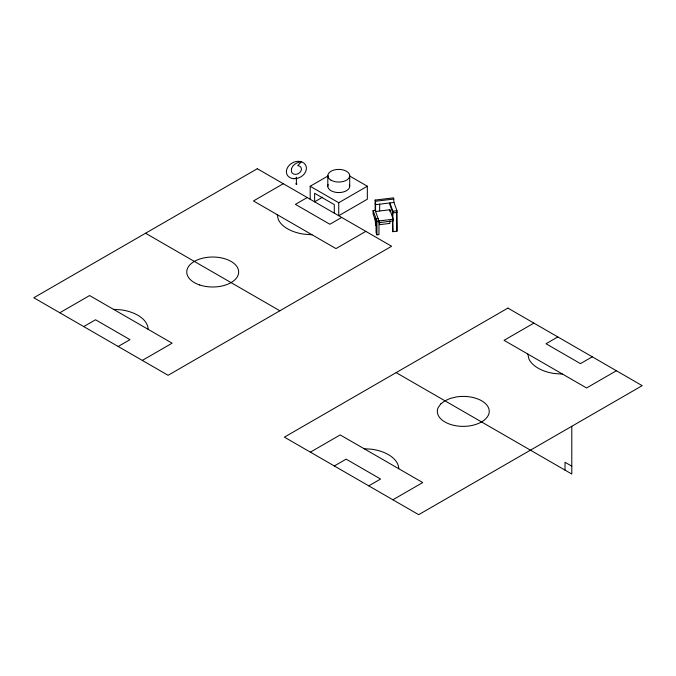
<?xml version="1.0" encoding="UTF-8"?>
<svg xmlns="http://www.w3.org/2000/svg" width="676" height="676" viewBox="0 0 676 676"><rect width="100%" height="100%" fill="white"/><g stroke="black" fill="none" stroke-linecap="round" stroke-linejoin="round"><path stroke-width="1.01" d="M296.037 177.391L296.51 177.746L296.51 177.281M59.784 312.768L89.612 295.547L172.126 343.188L142.306 360.409M283.295 183.72L253.466 200.949L335.98 248.591L365.809 231.369M310.183 199.251L310.183 186.255L328.063 175.929M83.723 326.584L95.536 319.765L129.995 339.656L118.173 346.475M307.234 197.544L295.412 204.363L329.871 224.255L341.684 217.435M322.663 197.164L314.619 201.803L314.619 193.277L334.299 204.642L334.299 213.168M338.735 202.732L367.33 186.221L367.33 199.217L338.735 215.728L338.735 202.732L310.183 186.255M310.368 452.143L340.197 434.922L422.72 482.563L392.891 499.784M533.879 323.103L504.051 340.324L586.565 387.965L616.394 370.752M334.307 465.967L346.12 459.139L380.58 479.03L368.758 485.858M557.818 336.918L546.005 343.746L580.456 363.637L592.269 356.81M378.121 218.568L376.076 218.821L376.076 232.46L376.938 234.825L378.974 234.58L378.974 220.934L375.138 210.304L375.138 200.071L393.533 197.857L393.964 202.445L396.956 210.709L396.956 231.175L392.866 231.674L392.435 220.537M375.138 200.071L375.56 201.254L393.964 199.031M393.964 202.445L375.56 204.667L375.138 203.484M376.076 222.227L373.093 213.962L373.093 210.557L375.138 210.304M378.974 222.641L393.288 220.908L393.288 219.21L389.875 209.763L375.56 211.487L375.56 201.254M389.875 202.935L392.866 211.199L396.956 210.709M373.093 210.557L376.938 221.179L393.288 219.21M113.526 309.355L121.342 309.87A35.414 20.449 0 0 1 148.179 329.356M364.11 448.729L371.927 449.244A35.414 20.449 0 0 1 398.764 468.738M312.025 234.758L303.456 234.107A35.498 20.5 0 0 1 278.351 219.615L277.219 214.664M562.618 374.141L554.041 373.482A35.498 20.5 0 0 1 528.936 358.99L527.812 354.038M349.484 175.921L367.33 186.221M571.795 466.187L565.001 462.266L565.001 470.107M396.144 372.62L571.795 474.037L571.795 426.277M145.551 233.245L279.847 310.774M389.444 203.468L392.866 212.906L396.956 212.416L396.525 211.233L396.956 231.175M392.866 211.199L392.866 218.027M392.866 220.722L392.866 231.674M392.435 211.732L392.435 216.844M389.875 209.763L389.875 211.47M389.875 220.849L389.875 223.41L379.65 224.643L379.65 222.083M379.65 204.169L379.65 210.996M376.938 221.179L376.938 234.825M375.56 220.013L375.56 225.133L375.138 218.838M349.703 175.726L349.703 186.238M327.809 175.726L327.809 186.238M296.401 178.532L296.401 183.99M349.331 184.599A10.943 6.321 0 0 1 338.76 192.559A10.943 6.321 0 0 1 328.181 184.599M291.491 168.806L291.398 170.867A5.222 4.09 -27.3 0 0 296.401 174.273L297.693 173.901A5.222 4.09 -27.3 0 0 301.403 169.144A5.222 4.09 -27.3 0 0 297.693 165.662L301.403 161.758C297.279 162.181 292.649 164.513 291.491 168.806M295.995 183.931L296.815 183.99L295.995 183.931M440.811 403.893L438.217 407.51A25.958 14.982 0 0 0 470.006 425.863C477.028 424.562 484.692 421.866 488.359 415.267A25.958 14.982 0 0 0 456.57 396.913L450.309 398.409L444.935 400.792L440.811 403.893M257.311 168.721L33.8 297.761L168.096 375.298L391.615 246.267L257.311 168.721M507.896 308.095L284.385 437.144L418.681 514.673L642.2 385.65L507.896 308.095M199.724 284.985A25.958 14.982 0 0 0 238.662 272.005A25.958 14.982 0 0 0 199.724 259.035A25.958 14.982 0 0 0 199.724 284.985M331.02 180.196A10.943 6.321 0 0 0 349.331 177.365A10.943 6.321 0 0 0 335.921 169.625A10.943 6.321 0 0 0 331.02 180.196M293.806 178.692A10.444 8.171 -27.3 0 0 306.067 166.135A10.444 8.171 -27.3 0 0 289.32 165.197A10.444 8.171 -27.3 0 0 293.806 178.692"/></g></svg>
